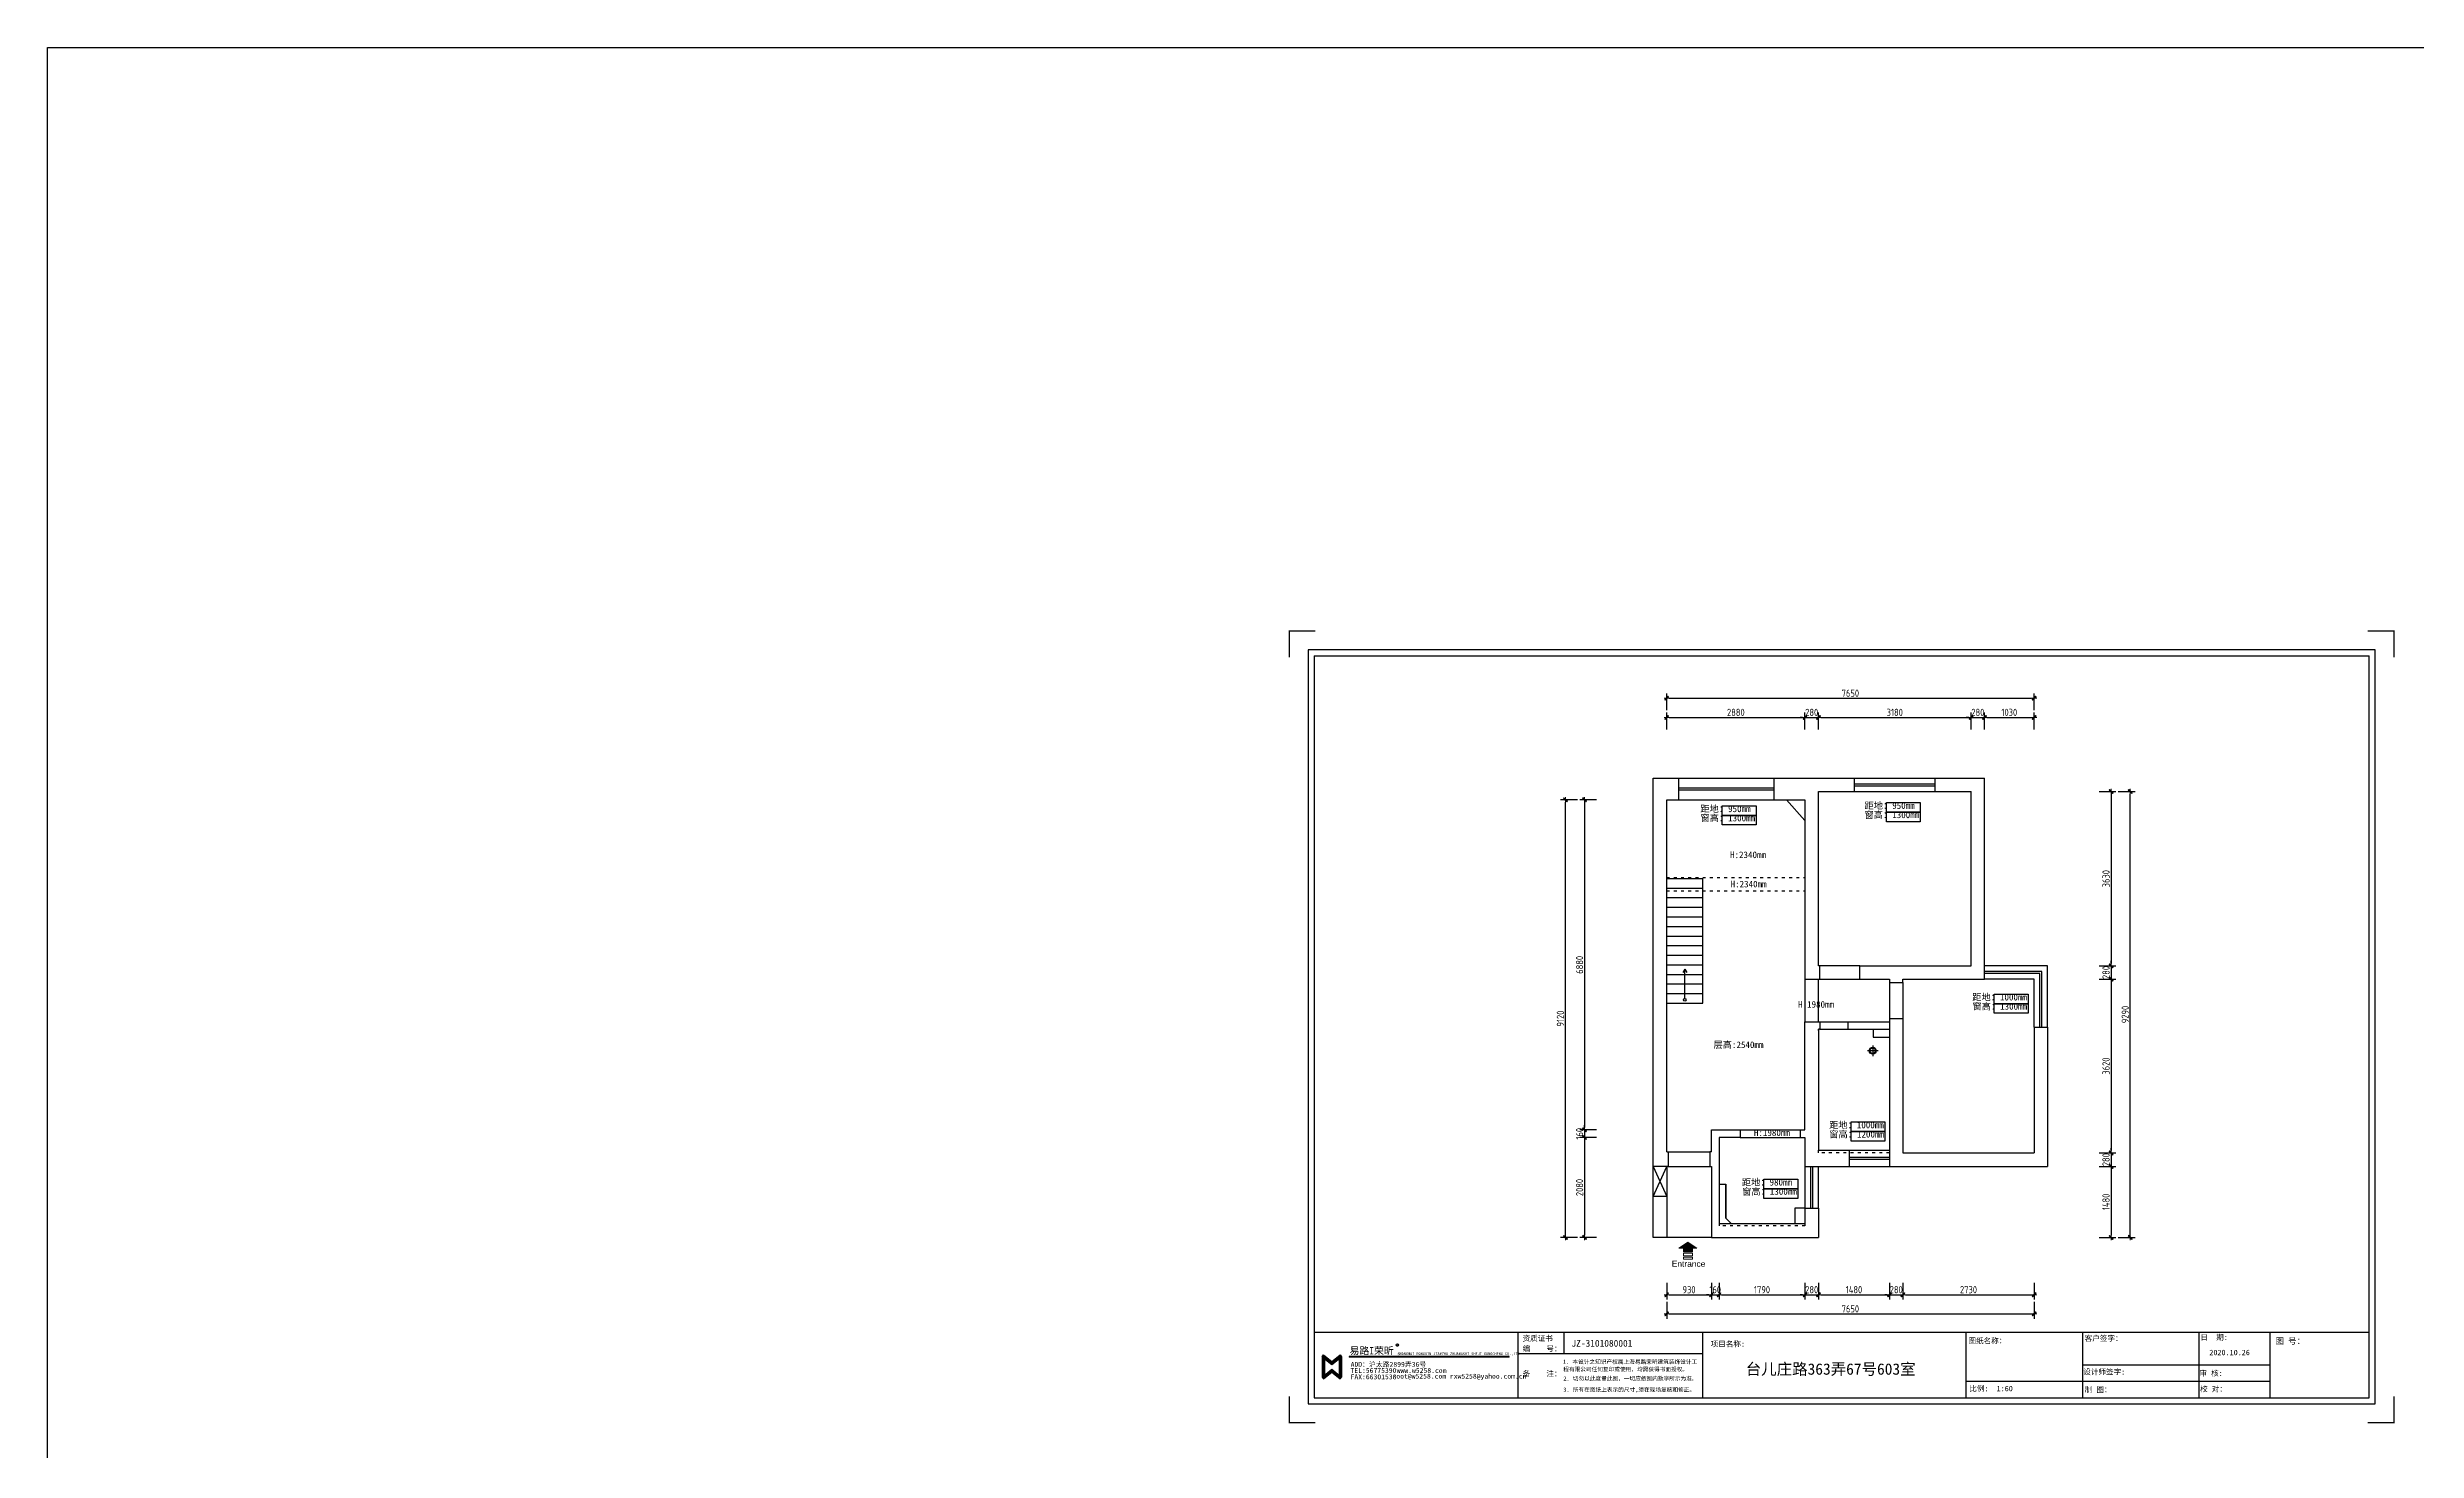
# Model space of a CAD drawing. Header units: millimetres. Extents: x -58733 to 427521, y -235734 to 553534.
# Drawn here: x -23144 to 26195, y 264436 to 293676 of the extents above; entities that cross this region are included whole.
import ezdxf

# ---------------------------------------------------------------- set-up
doc = ezdxf.new("R2010")
doc.units = ezdxf.units.MM
doc.linetypes.add('ACAD_ISO03W100', pattern=[30, 12, -18])
for name, color, linetype in [('00-墙体', 7, 'Continuous'), ('1原始-门窗洞口尺寸', 4, 'Continuous'), ('图框', 251, 'Continuous'), ('目录文字', 8, 'Continuous')]:
    doc.layers.add(name, color=color, linetype=linetype)
for name, color, linetype, lineweight in [('0－图框', 8, 'Continuous', 0), ('P－墙体', 255, 'Continuous', 15), ('墙体', 7, 'Continuous', 30)]:
    doc.layers.add(name, color=color, linetype=linetype, lineweight=lineweight)
doc.styles.add('CCD_DIM', font='ARCHS.SHX')
doc.styles.get("Standard").update_dxf_attribs({"font": 'simsun.ttc'})
doc.styles.add('YQ_DIM', font='SUPEROS.SHX', dxfattribs={"width": 0.8, "bigfont": 'HZDX.SHX'})
doc.styles.add('宋体', font='simsun.ttc', dxfattribs={"height": 120})
doc.styles.add('英文', font='simhei.ttf')
doc.styles.add('黑体', font='simhei.ttf')
doc.dimstyles.new('海龍1：50', dxfattribs={"dimscale": 50, "dimtxt": 3, "dimasz": 1, "dimexe": 2, "dimexo": 2, "dimgap": 0.6, "dimtad": 1, "dimdec": 0, "dimrnd": 5, "dimdsep": 46, "dimtxsty": 'CCD_DIM', "dimblk": 'WS-cj', "dimcen": 1, "dimclrd": 242, "dimclre": 242, "dimclrt": 2, "dimadec": 0, "dimazin": 2, "dimtfac": 1, "dimtdec": 0, "dimtix": 1, "dimtmove": 2, "dimatfit": 3, "dimldrblk": 'CCD_Leader_Arrow', "dimfxl": 5, "dimfxlon": 1, "dimtolj": 1, "dimarcsym": 0})

# ---------------------------------------------------------------- blocks, each defined once
blk = doc.blocks.new('A$C79D64CA1')
at = {"layer": '0－图框'}
blk.add_hatch(color=6, dxfattribs=at).paths.add_polyline_path([(378, 227), (284, 227), (284, 151), (95, 151), (95, 227), (0, 227), (189, 353)])
at = {"layer": '0－图框', "color": 6}
for p, q in [((189, 353), (0, 227)), ((95, 227), (0, 227)), ((378, 227), (189, 353)), ((378, 227), (284, 227))]:
    blk.add_line(p, q, dxfattribs=at)
blk.add_lwpolyline([(95, 227), (95, 151), (284, 151), (284, 227)], dxfattribs=at)
for points in [[(284, 120), (95, 120), (95, 69), (284, 69)], [(284, 38), (95, 38), (95, 0), (284, 0)]]:
    blk.add_lwpolyline(points, close=True, dxfattribs=at)
blk = doc.blocks.new('gsdfgfsdg')
at = {"layer": '0－图框', "color": 7, "xscale": -1, "rotation": 270}
blk.add_blockref('A$C79D64CA1', (-31077, -43831), dxfattribs=at)
at = {"layer": '0－图框', "color": 7, "insert": (-31178, -43656), "char_height": 125, "width": 1449.58, "attachment_point": 5, "rotation": 270}
blk.add_mtext('{\\fArial|b0|i0|c0|p32;Entrance}', dxfattribs=at)
blk = doc.blocks.new('WS-cj')
blk.add_hatch(color=1).paths.add_polyline_path([(0.59, 0.82), (-0.82, -0.59), (-0.59, -0.82), (0.82, 0.59)])
at = {"color": 1, "linetype": 'ByBlock', "lineweight": 0}
for p, q in [((-1.1, 0), (0, 0)), ((0, 0), (1.1, 0))]:
    blk.add_line(p, q, dxfattribs=at)
at = {"color": 1}
blk.add_lwpolyline([(0.59, 0.82), (-0.82, -0.59), (-0.59, -0.82), (0.82, 0.59)], close=True, dxfattribs=at)
blk = doc.blocks.new('*D188')
at = {"color": 242, "lineweight": -2}
for p, q in [((10578, 279464), (10578, 279814)), ((13458, 279464), (13458, 279814)), ((10628, 279714), (13408, 279714))]:
    blk.add_line(p, q, dxfattribs=at)
at = {"layer": 'Defpoints', "color": 0}
for p in [(10578, 279314), (13458, 279714), (13458, 279314)]:
    blk.add_point(p, dxfattribs=at)
at = {"color": 242, "lineweight": -2, "xscale": 50, "yscale": 50, "zscale": 50, "rotation": 180}
blk.add_blockref('WS-cj', (10578, 279714), dxfattribs=at)
at = {"color": 242, "lineweight": -2, "xscale": 50, "yscale": 50, "zscale": 50}
blk.add_blockref('WS-cj', (13458, 279714), dxfattribs=at)
at = {"color": 2, "insert": (12018, 279819), "char_height": 150, "attachment_point": 5, "style": 'CCD_DIM'}
blk.add_mtext('\\A1;2880', dxfattribs=at)
blk = doc.blocks.new('CCD_Leader_Arrow')
at = {"color": 1, "linetype": 'ByBlock'}
blk.add_line((0, 0), (-1, 0), dxfattribs=at)
for points in [[(-0.86, 0.67), (-0.6, 0.85), (-0.24, 0), (0, 0)], [(-0.86, -0.67), (-0.6, -0.85), (-0.24, 0), (0, 0)]]:
    blk.add_solid(points, dxfattribs=at)
blk = doc.blocks.new('*D189')
at = {"color": 242, "lineweight": -2}
for p, q in [((13458, 279464), (13458, 279814)), ((13738, 279464), (13738, 279814)), ((13408, 279714), (13358, 279714)), ((13458, 279714), (13738, 279714)), ((13788, 279714), (13838, 279714))]:
    blk.add_line(p, q, dxfattribs=at)
at = {"layer": 'Defpoints', "color": 0}
for p in [(13458, 279314), (13738, 279714), (13738, 279314)]:
    blk.add_point(p, dxfattribs=at)
at = {"color": 242, "lineweight": -2, "xscale": 50, "yscale": 50, "zscale": 50}
blk.add_blockref('WS-cj', (13458, 279714), dxfattribs=at)
at = {"color": 242, "lineweight": -2, "xscale": 50, "yscale": 50, "zscale": 50, "rotation": 180}
blk.add_blockref('WS-cj', (13738, 279714), dxfattribs=at)
at = {"color": 2, "insert": (13598, 279819), "char_height": 150, "attachment_point": 5, "style": 'CCD_DIM'}
blk.add_mtext('\\A1;280', dxfattribs=at)
blk = doc.blocks.new('*D190')
at = {"color": 242, "lineweight": -2}
for p, q in [((13738, 279464), (13738, 279814)), ((16918, 279464), (16918, 279814)), ((13788, 279714), (16868, 279714))]:
    blk.add_line(p, q, dxfattribs=at)
at = {"layer": 'Defpoints', "color": 0}
for p in [(13738, 279314), (16918, 279714), (16918, 279314)]:
    blk.add_point(p, dxfattribs=at)
at = {"color": 242, "lineweight": -2, "xscale": 50, "yscale": 50, "zscale": 50, "rotation": 180}
blk.add_blockref('WS-cj', (13738, 279714), dxfattribs=at)
at = {"color": 242, "lineweight": -2, "xscale": 50, "yscale": 50, "zscale": 50}
blk.add_blockref('WS-cj', (16918, 279714), dxfattribs=at)
at = {"color": 2, "insert": (15328, 279819), "char_height": 150, "attachment_point": 5, "style": 'CCD_DIM'}
blk.add_mtext('\\A1;3180', dxfattribs=at)
blk = doc.blocks.new('*D191')
at = {"color": 242, "lineweight": -2}
for p, q in [((16918, 279464), (16918, 279814)), ((17198, 279464), (17198, 279814)), ((16868, 279714), (16818, 279714)), ((16918, 279714), (17198, 279714)), ((17248, 279714), (17298, 279714))]:
    blk.add_line(p, q, dxfattribs=at)
at = {"layer": 'Defpoints', "color": 0}
for p in [(16918, 279314), (17198, 279714), (17198, 279314)]:
    blk.add_point(p, dxfattribs=at)
at = {"color": 242, "lineweight": -2, "xscale": 50, "yscale": 50, "zscale": 50}
blk.add_blockref('WS-cj', (16918, 279714), dxfattribs=at)
at = {"color": 242, "lineweight": -2, "xscale": 50, "yscale": 50, "zscale": 50, "rotation": 180}
blk.add_blockref('WS-cj', (17198, 279714), dxfattribs=at)
at = {"color": 2, "insert": (17058, 279819), "char_height": 150, "attachment_point": 5, "style": 'CCD_DIM'}
blk.add_mtext('\\A1;280', dxfattribs=at)
blk = doc.blocks.new('*D192')
at = {"color": 242, "lineweight": -2}
for p, q in [((17198, 279464), (17198, 279814)), ((18228, 279464), (18228, 279814)), ((17248, 279714), (18178, 279714))]:
    blk.add_line(p, q, dxfattribs=at)
at = {"layer": 'Defpoints', "color": 0}
for p in [(17198, 279314), (18228, 279714), (18228, 279314)]:
    blk.add_point(p, dxfattribs=at)
at = {"color": 242, "lineweight": -2, "xscale": 50, "yscale": 50, "zscale": 50, "rotation": 180}
blk.add_blockref('WS-cj', (17198, 279714), dxfattribs=at)
at = {"color": 242, "lineweight": -2, "xscale": 50, "yscale": 50, "zscale": 50}
blk.add_blockref('WS-cj', (18228, 279714), dxfattribs=at)
at = {"color": 2, "insert": (17713, 279819), "char_height": 150, "attachment_point": 5, "style": 'CCD_DIM'}
blk.add_mtext('\\A1;1030', dxfattribs=at)
blk = doc.blocks.new('*D193')
at = {"color": 242, "lineweight": -2}
for p, q in [((10578, 279864), (10578, 280214)), ((10628, 280114), (18178, 280114)), ((18228, 279864), (18228, 280214))]:
    blk.add_line(p, q, dxfattribs=at)
at = {"layer": 'Defpoints', "color": 0}
for p in [(18228, 280114), (10578, 279314), (18228, 279314)]:
    blk.add_point(p, dxfattribs=at)
at = {"color": 242, "lineweight": -2, "xscale": 50, "yscale": 50, "zscale": 50, "rotation": 180}
blk.add_blockref('WS-cj', (10578, 280114), dxfattribs=at)
at = {"color": 242, "lineweight": -2, "xscale": 50, "yscale": 50, "zscale": 50}
blk.add_blockref('WS-cj', (18228, 280114), dxfattribs=at)
at = {"color": 2, "insert": (14403, 280219), "char_height": 150, "attachment_point": 5, "style": 'CCD_DIM'}
blk.add_mtext('\\A1;7650', dxfattribs=at)
blk = doc.blocks.new('*D194')
at = {"color": 242, "lineweight": -2}
for p, q in [((10578, 267935), (10578, 267585)), ((11508, 267935), (11508, 267585)), ((10628, 267685), (11458, 267685))]:
    blk.add_line(p, q, dxfattribs=at)
at = {"layer": 'Defpoints', "color": 0}
for p in [(10578, 268085), (11508, 268085), (11508, 267685)]:
    blk.add_point(p, dxfattribs=at)
at = {"color": 242, "lineweight": -2, "xscale": 50, "yscale": 50, "zscale": 50, "rotation": 180}
blk.add_blockref('WS-cj', (10578, 267685), dxfattribs=at)
at = {"color": 242, "lineweight": -2, "xscale": 50, "yscale": 50, "zscale": 50}
blk.add_blockref('WS-cj', (11508, 267685), dxfattribs=at)
at = {"color": 2, "insert": (11043, 267790), "char_height": 150, "attachment_point": 5, "style": 'CCD_DIM'}
blk.add_mtext('\\A1;930', dxfattribs=at)
blk = doc.blocks.new('*D195')
at = {"color": 242, "lineweight": -2}
for p, q in [((11508, 267935), (11508, 267585)), ((11668, 267935), (11668, 267585)), ((11458, 267685), (11408, 267685)), ((11508, 267685), (11668, 267685)), ((11718, 267685), (11768, 267685))]:
    blk.add_line(p, q, dxfattribs=at)
at = {"layer": 'Defpoints', "color": 0}
for p in [(11508, 268085), (11668, 268085), (11668, 267685)]:
    blk.add_point(p, dxfattribs=at)
at = {"color": 242, "lineweight": -2, "xscale": 50, "yscale": 50, "zscale": 50}
blk.add_blockref('WS-cj', (11508, 267685), dxfattribs=at)
at = {"color": 242, "lineweight": -2, "xscale": 50, "yscale": 50, "zscale": 50, "rotation": 180}
blk.add_blockref('WS-cj', (11668, 267685), dxfattribs=at)
at = {"color": 2, "insert": (11588, 267790), "char_height": 150, "attachment_point": 5, "style": 'CCD_DIM'}
blk.add_mtext('\\A1;160', dxfattribs=at)
blk = doc.blocks.new('*D196')
at = {"color": 242, "lineweight": -2}
for p, q in [((11668, 267935), (11668, 267585)), ((13458, 267935), (13458, 267585)), ((11718, 267685), (13408, 267685))]:
    blk.add_line(p, q, dxfattribs=at)
at = {"layer": 'Defpoints', "color": 0}
for p in [(11668, 268085), (13458, 268085), (13458, 267685)]:
    blk.add_point(p, dxfattribs=at)
at = {"color": 242, "lineweight": -2, "xscale": 50, "yscale": 50, "zscale": 50, "rotation": 180}
blk.add_blockref('WS-cj', (11668, 267685), dxfattribs=at)
at = {"color": 242, "lineweight": -2, "xscale": 50, "yscale": 50, "zscale": 50}
blk.add_blockref('WS-cj', (13458, 267685), dxfattribs=at)
at = {"color": 2, "insert": (12563, 267790), "char_height": 150, "attachment_point": 5, "style": 'CCD_DIM'}
blk.add_mtext('\\A1;1790', dxfattribs=at)
blk = doc.blocks.new('*D197')
at = {"color": 242, "lineweight": -2}
for p, q in [((13458, 267935), (13458, 267585)), ((13738, 267935), (13738, 267585)), ((13408, 267685), (13358, 267685)), ((13458, 267685), (13738, 267685)), ((13788, 267685), (13838, 267685))]:
    blk.add_line(p, q, dxfattribs=at)
at = {"layer": 'Defpoints', "color": 0}
for p in [(13458, 268085), (13738, 268085), (13738, 267685)]:
    blk.add_point(p, dxfattribs=at)
at = {"color": 242, "lineweight": -2, "xscale": 50, "yscale": 50, "zscale": 50}
blk.add_blockref('WS-cj', (13458, 267685), dxfattribs=at)
at = {"color": 242, "lineweight": -2, "xscale": 50, "yscale": 50, "zscale": 50, "rotation": 180}
blk.add_blockref('WS-cj', (13738, 267685), dxfattribs=at)
at = {"color": 2, "insert": (13598, 267790), "char_height": 150, "attachment_point": 5, "style": 'CCD_DIM'}
blk.add_mtext('\\A1;280', dxfattribs=at)
blk = doc.blocks.new('*D198')
at = {"color": 242, "lineweight": -2}
for p, q in [((13738, 267935), (13738, 267585)), ((15218, 267935), (15218, 267585)), ((13788, 267685), (15168, 267685))]:
    blk.add_line(p, q, dxfattribs=at)
at = {"layer": 'Defpoints', "color": 0}
for p in [(13738, 268085), (15218, 268085), (15218, 267685)]:
    blk.add_point(p, dxfattribs=at)
at = {"color": 242, "lineweight": -2, "xscale": 50, "yscale": 50, "zscale": 50, "rotation": 180}
blk.add_blockref('WS-cj', (13738, 267685), dxfattribs=at)
at = {"color": 242, "lineweight": -2, "xscale": 50, "yscale": 50, "zscale": 50}
blk.add_blockref('WS-cj', (15218, 267685), dxfattribs=at)
at = {"color": 2, "insert": (14478, 267790), "char_height": 150, "attachment_point": 5, "style": 'CCD_DIM'}
blk.add_mtext('\\A1;1480', dxfattribs=at)
blk = doc.blocks.new('*D199')
at = {"color": 242, "lineweight": -2}
for p, q in [((15218, 267935), (15218, 267585)), ((15498, 267935), (15498, 267585)), ((15168, 267685), (15118, 267685)), ((15218, 267685), (15498, 267685)), ((15548, 267685), (15598, 267685))]:
    blk.add_line(p, q, dxfattribs=at)
at = {"layer": 'Defpoints', "color": 0}
for p in [(15218, 268085), (15498, 268085), (15498, 267685)]:
    blk.add_point(p, dxfattribs=at)
at = {"color": 242, "lineweight": -2, "xscale": 50, "yscale": 50, "zscale": 50}
blk.add_blockref('WS-cj', (15218, 267685), dxfattribs=at)
at = {"color": 242, "lineweight": -2, "xscale": 50, "yscale": 50, "zscale": 50, "rotation": 180}
blk.add_blockref('WS-cj', (15498, 267685), dxfattribs=at)
at = {"color": 2, "insert": (15358, 267790), "char_height": 150, "attachment_point": 5, "style": 'CCD_DIM'}
blk.add_mtext('\\A1;280', dxfattribs=at)
blk = doc.blocks.new('*D200')
at = {"color": 242, "lineweight": -2}
for p, q in [((15498, 267935), (15498, 267585)), ((18228, 267935), (18228, 267585)), ((15548, 267685), (18178, 267685))]:
    blk.add_line(p, q, dxfattribs=at)
at = {"layer": 'Defpoints', "color": 0}
for p in [(15498, 268085), (18228, 268085), (18228, 267685)]:
    blk.add_point(p, dxfattribs=at)
at = {"color": 242, "lineweight": -2, "xscale": 50, "yscale": 50, "zscale": 50, "rotation": 180}
blk.add_blockref('WS-cj', (15498, 267685), dxfattribs=at)
at = {"color": 242, "lineweight": -2, "xscale": 50, "yscale": 50, "zscale": 50}
blk.add_blockref('WS-cj', (18228, 267685), dxfattribs=at)
at = {"color": 2, "insert": (16863, 267790), "char_height": 150, "attachment_point": 5, "style": 'CCD_DIM'}
blk.add_mtext('\\A1;2730', dxfattribs=at)
blk = doc.blocks.new('*D201')
at = {"color": 242, "lineweight": -2}
for p, q in [((10578, 267535), (10578, 267185)), ((18228, 267535), (18228, 267185)), ((10628, 267285), (18178, 267285))]:
    blk.add_line(p, q, dxfattribs=at)
at = {"layer": 'Defpoints', "color": 0}
for p in [(10578, 268085), (18228, 268085), (18228, 267285)]:
    blk.add_point(p, dxfattribs=at)
at = {"color": 242, "lineweight": -2, "xscale": 50, "yscale": 50, "zscale": 50, "rotation": 180}
blk.add_blockref('WS-cj', (10578, 267285), dxfattribs=at)
at = {"color": 242, "lineweight": -2, "xscale": 50, "yscale": 50, "zscale": 50}
blk.add_blockref('WS-cj', (18228, 267285), dxfattribs=at)
at = {"color": 2, "insert": (14403, 267390), "char_height": 150, "attachment_point": 5, "style": 'CCD_DIM'}
blk.add_mtext('\\A1;7650', dxfattribs=at)
blk = doc.blocks.new('*D202')
at = {"color": 242, "lineweight": -2}
for p, q in [((9119, 277999), (8769, 277999)), ((8869, 277949), (8869, 271169)), ((9119, 271119), (8769, 271119))]:
    blk.add_line(p, q, dxfattribs=at)
at = {"layer": 'Defpoints', "color": 0}
for p in [(9269, 277999), (8869, 271119), (9269, 271119)]:
    blk.add_point(p, dxfattribs=at)
at = {"color": 242, "lineweight": -2, "xscale": 50, "yscale": 50, "zscale": 50}
for p, rotation in [((8869, 277999), 90), ((8869, 271119), 270)]:
    blk.add_blockref('WS-cj', p, dxfattribs=dict(at, rotation=rotation))
at = {"color": 2, "insert": (8764, 274559), "char_height": 150, "attachment_point": 5, "rotation": 90, "style": 'CCD_DIM'}
blk.add_mtext('\\A1;6880', dxfattribs=at)
blk = doc.blocks.new('*D203')
at = {"color": 242, "lineweight": -2}
for p, q in [((9119, 271119), (8769, 271119)), ((9119, 270959), (8769, 270959)), ((8869, 271169), (8869, 271219)), ((8869, 271119), (8869, 270959)), ((8869, 270909), (8869, 270859))]:
    blk.add_line(p, q, dxfattribs=at)
at = {"layer": 'Defpoints', "color": 0}
for p in [(8869, 270959), (9269, 271119), (9269, 270959)]:
    blk.add_point(p, dxfattribs=at)
at = {"color": 242, "lineweight": -2, "xscale": 50, "yscale": 50, "zscale": 50}
for p, rotation in [((8869, 271119), 270), ((8869, 270959), 90)]:
    blk.add_blockref('WS-cj', p, dxfattribs=dict(at, rotation=rotation))
at = {"color": 2, "insert": (8764, 271039), "char_height": 150, "attachment_point": 5, "rotation": 90, "style": 'CCD_DIM'}
blk.add_mtext('\\A1;160', dxfattribs=at)
blk = doc.blocks.new('*D204')
at = {"color": 242, "lineweight": -2}
for p, q in [((9119, 270959), (8769, 270959)), ((8869, 270909), (8869, 268929)), ((9119, 268879), (8769, 268879))]:
    blk.add_line(p, q, dxfattribs=at)
at = {"layer": 'Defpoints', "color": 0}
for p in [(9269, 270959), (8869, 268879), (9269, 268879)]:
    blk.add_point(p, dxfattribs=at)
at = {"color": 242, "lineweight": -2, "xscale": 50, "yscale": 50, "zscale": 50}
for p, rotation in [((8869, 270959), 90), ((8869, 268879), 270)]:
    blk.add_blockref('WS-cj', p, dxfattribs=dict(at, rotation=rotation))
at = {"color": 2, "insert": (8764, 269919), "char_height": 150, "attachment_point": 5, "rotation": 90, "style": 'CCD_DIM'}
blk.add_mtext('\\A1;2080', dxfattribs=at)
blk = doc.blocks.new('*D205')
at = {"color": 242, "lineweight": -2}
for p, q in [((8719, 277999), (8369, 277999)), ((8469, 268929), (8469, 277949)), ((8719, 268879), (8369, 268879))]:
    blk.add_line(p, q, dxfattribs=at)
at = {"layer": 'Defpoints', "color": 0}
for p in [(8469, 277999), (9269, 277999), (9269, 268879)]:
    blk.add_point(p, dxfattribs=at)
at = {"color": 242, "lineweight": -2, "xscale": 50, "yscale": 50, "zscale": 50}
for p, rotation in [((8469, 277999), 90), ((8469, 268879), 270)]:
    blk.add_blockref('WS-cj', p, dxfattribs=dict(at, rotation=rotation))
at = {"color": 2, "insert": (8364, 273439), "char_height": 150, "attachment_point": 5, "rotation": 90, "style": 'CCD_DIM'}
blk.add_mtext('\\A1;9120', dxfattribs=at)
blk = doc.blocks.new('*D206')
at = {"color": 242, "lineweight": -2}
for p, q in [((19582, 278169), (19932, 278169)), ((19832, 278119), (19832, 274589)), ((19582, 274539), (19932, 274539))]:
    blk.add_line(p, q, dxfattribs=at)
at = {"layer": 'Defpoints', "color": 0}
for p in [(19432, 278169), (19432, 274539), (19832, 274539)]:
    blk.add_point(p, dxfattribs=at)
at = {"color": 242, "lineweight": -2, "xscale": 50, "yscale": 50, "zscale": 50}
for p, rotation in [((19832, 278169), 90), ((19832, 274539), 270)]:
    blk.add_blockref('WS-cj', p, dxfattribs=dict(at, rotation=rotation))
at = {"color": 2, "insert": (19727, 276354), "char_height": 150, "attachment_point": 5, "rotation": 90, "style": 'CCD_DIM'}
blk.add_mtext('\\A1;3630', dxfattribs=at)
blk = doc.blocks.new('*D207')
at = {"color": 242, "lineweight": -2}
for p, q in [((19582, 274539), (19932, 274539)), ((19832, 274589), (19832, 274639)), ((19832, 274539), (19832, 274259)), ((19582, 274259), (19932, 274259)), ((19832, 274209), (19832, 274159))]:
    blk.add_line(p, q, dxfattribs=at)
at = {"layer": 'Defpoints', "color": 0}
for p in [(19432, 274539), (19432, 274259), (19832, 274259)]:
    blk.add_point(p, dxfattribs=at)
at = {"color": 242, "lineweight": -2, "xscale": 50, "yscale": 50, "zscale": 50}
for p, rotation in [((19832, 274539), 270), ((19832, 274259), 90)]:
    blk.add_blockref('WS-cj', p, dxfattribs=dict(at, rotation=rotation))
at = {"color": 2, "insert": (19727, 274399), "char_height": 150, "attachment_point": 5, "rotation": 90, "style": 'CCD_DIM'}
blk.add_mtext('\\A1;280', dxfattribs=at)
blk = doc.blocks.new('*D208')
at = {"color": 242, "lineweight": -2}
for p, q in [((19582, 274259), (19932, 274259)), ((19832, 274209), (19832, 270689)), ((19582, 270639), (19932, 270639))]:
    blk.add_line(p, q, dxfattribs=at)
at = {"layer": 'Defpoints', "color": 0}
for p in [(19432, 274259), (19432, 270639), (19832, 270639)]:
    blk.add_point(p, dxfattribs=at)
at = {"color": 242, "lineweight": -2, "xscale": 50, "yscale": 50, "zscale": 50}
for p, rotation in [((19832, 274259), 90), ((19832, 270639), 270)]:
    blk.add_blockref('WS-cj', p, dxfattribs=dict(at, rotation=rotation))
at = {"color": 2, "insert": (19727, 272449), "char_height": 150, "attachment_point": 5, "rotation": 90, "style": 'CCD_DIM'}
blk.add_mtext('\\A1;3620', dxfattribs=at)
blk = doc.blocks.new('*D209')
at = {"color": 242, "lineweight": -2}
for p, q in [((19582, 270639), (19932, 270639)), ((19832, 270689), (19832, 270739)), ((19832, 270639), (19832, 270359)), ((19582, 270359), (19932, 270359)), ((19832, 270309), (19832, 270259))]:
    blk.add_line(p, q, dxfattribs=at)
at = {"layer": 'Defpoints', "color": 0}
for p in [(19432, 270639), (19432, 270359), (19832, 270359)]:
    blk.add_point(p, dxfattribs=at)
at = {"color": 242, "lineweight": -2, "xscale": 50, "yscale": 50, "zscale": 50}
for p, rotation in [((19832, 270639), 270), ((19832, 270359), 90)]:
    blk.add_blockref('WS-cj', p, dxfattribs=dict(at, rotation=rotation))
at = {"color": 2, "insert": (19727, 270499), "char_height": 150, "attachment_point": 5, "rotation": 90, "style": 'CCD_DIM'}
blk.add_mtext('\\A1;280', dxfattribs=at)
blk = doc.blocks.new('*D210')
at = {"color": 242, "lineweight": -2}
for p, q in [((19582, 270359), (19932, 270359)), ((19832, 270309), (19832, 268929)), ((19582, 268879), (19932, 268879))]:
    blk.add_line(p, q, dxfattribs=at)
at = {"layer": 'Defpoints', "color": 0}
for p in [(19432, 270359), (19432, 268879), (19832, 268879)]:
    blk.add_point(p, dxfattribs=at)
at = {"color": 242, "lineweight": -2, "xscale": 50, "yscale": 50, "zscale": 50}
for p, rotation in [((19832, 270359), 90), ((19832, 268879), 270)]:
    blk.add_blockref('WS-cj', p, dxfattribs=dict(at, rotation=rotation))
at = {"color": 2, "insert": (19727, 269619), "char_height": 150, "attachment_point": 5, "rotation": 90, "style": 'CCD_DIM'}
blk.add_mtext('\\A1;1480', dxfattribs=at)
blk = doc.blocks.new('*D211')
at = {"color": 242, "lineweight": -2}
for p, q in [((19982, 278169), (20332, 278169)), ((20232, 268929), (20232, 278119)), ((19982, 268879), (20332, 268879))]:
    blk.add_line(p, q, dxfattribs=at)
at = {"layer": 'Defpoints', "color": 0}
for p in [(19432, 278169), (20232, 278169), (19432, 268879)]:
    blk.add_point(p, dxfattribs=at)
at = {"color": 242, "lineweight": -2, "xscale": 50, "yscale": 50, "zscale": 50}
for p, rotation in [((20232, 278169), 90), ((20232, 268879), 270)]:
    blk.add_blockref('WS-cj', p, dxfattribs=dict(at, rotation=rotation))
at = {"color": 2, "insert": (20127, 273524), "char_height": 150, "attachment_point": 5, "rotation": 90, "style": 'CCD_DIM'}
blk.add_mtext('\\A1;9290', dxfattribs=at)
blk = doc.blocks.new('图框1比60')
h = blk.add_hatch(color=8)
edge = h.paths.add_edge_path()
edge.add_ellipse((163710, 45505), major_axis=(-0.2, 29.4), ratio=1, start_angle=269.6878, end_angle=449.6878)
edge.add_ellipse((163710, 45505), major_axis=(-0.2, 29.4), ratio=1, start_angle=89.5622, end_angle=269.5622)
edge = h.paths.add_edge_path(flags=16)
edge.add_ellipse((163710, 45505), major_axis=(0, 24.9), ratio=1, start_angle=269.966, end_angle=449.966)
edge.add_ellipse((163710, 45505), major_axis=(0, 24.9), ratio=1, start_angle=89.8872, end_angle=269.8872)
h = blk.add_hatch(color=8)
h.paths.add_polyline_path([(162213, 45056), (162434, 45236), (162401, 45277), (162213, 45124), (162025, 45277), (161992, 45236)])
h.paths.add_polyline_path([(162213, 44882), (162401, 44729), (162434, 44770), (162213, 44950), (161992, 44770), (162025, 44729)])
h = blk.add_hatch(color=8)
h.paths.add_polyline_path([(162044, 45193), (161992, 45236), (161992, 44770), (162044, 44813)])
h.paths.add_polyline_path([(162434, 45236), (162381, 45193), (162381, 44813), (162434, 44770)])
blk.add_hatch(color=8).paths.add_polyline_path([(162610, 45245), (162610, 45227), (166263, 45227), (166263, 45245)])
at = {"layer": '目录文字'}
h = blk.add_hatch(color=8, dxfattribs=at)
edge = h.paths.add_edge_path()
edge.add_ellipse((163710, 45505), major_axis=(-0.2, 29.4), ratio=1, start_angle=89.5622, end_angle=269.5622)
edge.add_ellipse((163710, 45505), major_axis=(-0.2, 29.4), ratio=1, start_angle=269.6621, end_angle=449.6621)
edge = h.paths.add_edge_path(flags=16)
edge.add_ellipse((163710, 45505), major_axis=(0, 24.9), ratio=1, start_angle=90.0288, end_angle=270.0288, ccw=False)
edge.add_ellipse((163710, 45505), major_axis=(0, 24.9), ratio=1, start_angle=-89.8872, end_angle=90.1128, ccw=False)
h.paths.add_polyline_path([(163689, 45539), (163733, 45539), (163733, 45472), (163689, 45472)], flags=9)
at = {"color": 8}
for p, q in [((176692, 45797), (176692, 44297)), ((161992, 45236), (162025, 45277)), ((161992, 45236), (161992, 44770)), ((161992, 45236), (162213, 45056)), ((161992, 44770), (162213, 44950)), ((162025, 45277), (162213, 45124)), ((162044, 45193), (162044, 44813)), ((162213, 45124), (162401, 45277)), ((162213, 45056), (162434, 45236)), ((162213, 44950), (162434, 44770)), ((162381, 45193), (162381, 44813)), ((162401, 45277), (162434, 45236)), ((162434, 45236), (162434, 44770)), ((166263, 45245), (162610, 45245)), ((166263, 45227), (162610, 45227)), ((166263, 45227), (166263, 45245)), ((161992, 44770), (162025, 44729)), ((162025, 44729), (162213, 44882)), ((162213, 44882), (162401, 44729)), ((162401, 44729), (162434, 44770))]:
    blk.add_line(p, q, dxfattribs=at)
blk.add_ellipse((163710, 45505, 0), major_axis=(0.1, 29.4), ratio=1, start_param=1.575118209033049, end_param=7.858303516212636, dxfattribs=at)
at = {"layer": '图框', "color": 121}
for p, q in [((161670, 61389), (161670, 44157)), ((186038, 61389), (161670, 61389)), ((186038, 44157), (186038, 61389)), ((161670, 44157), (186038, 44157))]:
    blk.add_line(p, q, dxfattribs=at)
at = {"layer": '图框', "color": 8}
for p, q in [((161809, 61249), (161809, 44297)), ((161809, 61249), (161809, 45797)), ((161809, 61249), (185898, 61249)), ((185898, 44297), (185898, 61249)), ((185898, 45797), (185898, 61249)), ((161809, 45797), (185898, 45797)), ((161809, 45797), (185898, 45797)), ((166465, 45797), (166465, 44297)), ((167511, 45797), (167511, 45305)), ((170675, 45797), (170675, 44297)), ((176692, 45797), (176692, 44297)), ((179360, 44297), (179360, 45797)), ((182010, 45797), (182010, 44297)), ((183644, 44297), (183644, 45797)), ((170675, 45305), (166465, 45305)), ((182010, 45047), (179360, 45047)), ((183644, 45047), (182010, 45047)), ((179360, 44672), (176692, 44672)), ((182010, 44672), (179360, 44672)), ((183644, 44672), (182010, 44672)), ((161809, 44297), (185898, 44297))]:
    blk.add_line(p, q, dxfattribs=at)
at = {"layer": '图框', "color": 121, "const_width": 28.3}
for points in [[(161841, 61818), (161241, 61818), (161241, 61217)], [(185866, 61818), (186467, 61818), (186467, 61217)], [(161841, 43728), (161241, 43728), (161241, 44329)], [(185866, 43728), (186467, 43728), (186467, 44329)]]:
    blk.add_lwpolyline(points, dxfattribs=at)
at = {"layer": '目录文字', "color": 8}
blk.add_line((162610, 45245), (162610, 45227), dxfattribs=at)
blk.add_ellipse((163710, 45505, 0), major_axis=(0.4, 24.9), ratio=1, start_param=1.571448490114663, end_param=7.854633797294249, dxfattribs=at)
for s, height, style, width, p in [('易路I荣昕', 164.1, '黑体', 0.999898, (162621, 45292)), ('R', 44.9, 'YQ_DIM', 0.8, (163698, 45483, 0)), ('编    号：', 123.8, '宋体', 0.999898, (166569, 45359)), ('资质证书', 123.8, '宋体', 0.999898, (166569, 45595)), ('项目名称:', 123.3, '黑体', 0.999898, (170866, 45468)), ('图纸名称：', 123.3, '黑体', 0.999898, (176753, 45540)), ('客户签字：', 123.8, '宋体', 0.999898, (179405, 45596)), ('日  期:', 123.8, '宋体', 0.999898, (182048, 45618)), ('图 号：', 139.1, '宋体', 0.999898, (183761, 45526)), ('TEL:56775390', 111.72, '英文', 0.999898, (162641, 44867)), ('ADD：沪太路2899弄36号', 111.72, '英文', 0.999898, (162644, 45007)), ('www.w5258.com', 111.72, '英文', 0.999898, (163695, 44867)), ('SHANGHAI RONGXIN JIANZHU ZHUANGSHI SHEJI GONGCHENG CO.,LTD', 61.54, '英文', 0.999898, (163713, 45273)), ('备    注：', 123.8, '宋体', 0.999898, (166569, 44788)), ('1. 本设计之知识产权属上海易路荣昕建筑装饰设计工', 92.51, '黑体', 0.999898, (167491, 45076)), ('程有限公司任何复印或使用，均需获得书面授权。', 92.51, '黑体', 0.999898, (167498, 44904)), ('台儿庄路363弄67号603室', 258.72, '宋体', 0.999898, (171666, 44826)), ('设计师签字:', 123.8, '宋体', 0.999898, (179372, 44829)), ('审 核:', 123.8, '宋体', 0.999898, (182025, 44798)), ('2020.10.26', 123.8, '宋体', 0.999898, (182251, 45272)), ('FAX:66301538', 111.72, '英文', 0.999898, (162642, 44721)), ('root@w5258.com rxw5258@yahoo.com.cn', 111.72, '英文', 0.999898, (163600, 44737)), ('3. 所有在图纸上表示的尺寸,须在现场复核和修正。', 92.51, '黑体', 0.999898, (167500, 44438)), ('2. 切勿以此度量此图，一切应依图内数字所示为准。', 92.51, '黑体', 0.999898, (167500, 44693)), ('比例:  1:60', 123.8, '宋体', 0.999898, (176769, 44448)), ('制 图：', 123.8, '宋体', 0.999898, (179407, 44425)), ('校 对：', 123.8, '宋体', 0.999898, (182041, 44438))]:
    blk.add_text(s, height=height, dxfattribs=dict(at, style=style, width=width)).set_placement(p)
at = {"layer": '目录文字', "width": 1}
blk.add_text('JZ-3101080001', height=157.18, dxfattribs=at).set_placement((167687, 45465))

msp = doc.modelspace()

# ---------------------------------------------------------------- linework, layer by layer
for p, q in [((10298.1, 268879.4), (10298.1, 278449.4)), ((10298.1, 278449.4), (10828.1, 278449.4)), ((10828.1, 277999.4), (10828.1, 278449.4)), ((12818.1, 277999.4), (12818.1, 278449.4)), ((12818.1, 278449.4), (14488.1, 278449.4)), ((14488.1, 278169.4), (14488.1, 278449.4)), ((16168.1, 278449.4), (17198.1, 278449.4)), ((16168.1, 278169.4), (16168.1, 278449.4)), ((17198.1, 274259.4), (17198.1, 278449.4)), ((10578.1, 270659.4), (10578.1, 277999.4)), ((10578.1, 277999.4), (10828.1, 277999.4)), ((12818.1, 277999.4), (13458.1, 277999.4)), ((13073.1, 277999.4), (13458.1, 277565.6)), ((13458.1, 277999.4), (13458.1, 274259.4)), ((13738.1, 278169.4), (14488.1, 278169.4)), ((13738.1, 274539.4), (13738.1, 278169.4)), ((16168.1, 278169.4), (16918.1, 278169.4)), ((16918.1, 274539.4), (16918.1, 278169.4)), ((13768.1, 274539.4), (13738.1, 274539.4)), ((13768.1, 274259.4), (13768.1, 274539.4)), ((14598.1, 274259.4), (14598.1, 274539.4)), ((14598.1, 274539.4), (16918.1, 274539.4)), ((13458.1, 274259.4), (13768.1, 274259.4)), ((14598.1, 274259.4), (15218.1, 274259.4)), ((15218.1, 274259.4), (15218.1, 274189.4)), ((15218.1, 274189.4), (15498.1, 274189.4)), ((15498.1, 274189.4), (15498.1, 274259.4)), ((15498.1, 274259.4), (17198.1, 274259.4)), ((13458.1, 271119.4), (13458.1, 273369.4)), ((13458.1, 273369.4), (13768.1, 273369.4)), ((13768.1, 273369.4), (13768.1, 273219.4)), ((14348.1, 273369.4), (14348.1, 273219.4)), ((14348.1, 273369.4), (15218.1, 273369.4)), ((15218.1, 273439.4), (15218.1, 273369.4)), ((15218.1, 273439.4), (15498.1, 273439.4)), ((15218.1, 273369.4), (15218.1, 270359.4)), ((15498.1, 273439.4), (15498.1, 270639.4)), ((13768.1, 273219.4), (13738.1, 273219.4)), ((13738.1, 273219.4), (13738.1, 270699.4)), ((13738.1, 273186.9), (13738.1, 273219.4)), ((14348.1, 273219.4), (15218.1, 273219.4)), ((14878.1, 273219.4), (14878.1, 273049.4)), ((14878.1, 273049.4), (15218.1, 273049.4)), ((18228.1, 273259.4), (18228.1, 270639.4)), ((18228.1, 273259.4), (18508.1, 273259.4)), ((18508.1, 273259.4), (18508.1, 270359.4)), ((11508.1, 270659.4), (11508.1, 271119.4)), ((11508.1, 271119.4), (12108.1, 271119.4)), ((11668.1, 270959.4), (11668.1, 269159.4)), ((12108.1, 270959.4), (11668.1, 270959.4)), ((12108.1, 271119.4), (12108.1, 270959.4)), ((13358.1, 271119.4), (13358.1, 270959.4)), ((13358.1, 271119.4), (13458.1, 271119.4)), ((13358.1, 270959.4), (13458.1, 270959.4)), ((13458.1, 270959.4), (13458.1, 270359.4)), ((10578.1, 270659.4), (10608.1, 270659.4)), ((10608.1, 270659.4), (10608.1, 270359.4)), ((11508.1, 270659.4), (11478.1, 270659.4)), ((11478.1, 270659.4), (11478.1, 270359.4)), ((13738.1, 270699.4), (14378.1, 270699.4)), ((14378.1, 270699.4), (14378.1, 270359.4)), ((15498.1, 270639.4), (18228.1, 270639.4)), ((10608.1, 270359.4), (10298.1, 270359.4)), ((11478.1, 270359.4), (11508.1, 270359.4)), ((11508.1, 270359.4), (11508.1, 268879.4)), ((11668.1, 269987), (11808.1, 269987)), ((11808.1, 269987), (11808.1, 269277)), ((11808.1, 269277), (11808.1, 269987)), ((13458.1, 270359.4), (14378.1, 270359.4)), ((15218.1, 270359.4), (18508.1, 270359.4)), ((10578.1, 269729.4), (10298.1, 269729.4)), ((10578.1, 269729.4), (10578.1, 268879.4)), ((13248.1, 269489.4), (13248.1, 269159.4)), ((13458.1, 269489.4), (13248.1, 269489.4)), ((13458.1, 269489.4), (13458.1, 269159.4)), ((13458.1, 269489.4), (13738.1, 269489.4)), ((13738.1, 269489.4), (13738.1, 268879.4)), ((13458.1, 269159.4), (11668.1, 269159.4)), ((11808.1, 269277), (11925.7, 269159.4)), ((13458.1, 269159.4), (11925.7, 269159.4)), ((10578.1, 268879.4), (10298.1, 268879.4)), ((11508.1, 268879.4), (13738.1, 268879.4))]:
    msp.add_line(p, q)
at = {"color": 12}
for p, q in [((10828.1, 278449.4), (12818.1, 278449.4)), ((14488.1, 278449.4), (16168.1, 278449.4)), ((10828.1, 277999.4), (12818.1, 277999.4)), ((14488.1, 278169.4), (16168.1, 278169.4)), ((14378.1, 270699.4), (15218.1, 270699.4)), ((13458.1, 270359.4), (13458.1, 269489.4)), ((13738.1, 269489.4), (13738.1, 270359.4)), ((14378.1, 270359.4), (15218.1, 270359.4))]:
    msp.add_line(p, q, dxfattribs=at)
at = {"color": 251}
for p, q in [((10578.1, 276359.4), (11328.1, 276359.4)), ((11328.1, 273759.4), (11328.1, 276359.4)), ((10578.1, 276159.4), (11328.1, 276159.4)), ((10578.1, 275959.4), (11328.1, 275959.4)), ((10578.1, 275759.4), (11328.1, 275759.4)), ((10578.1, 275559.4), (11328.1, 275559.4)), ((10578.1, 275359.4), (11328.1, 275359.4)), ((10578.1, 275159.4), (11328.1, 275159.4)), ((10578.1, 274959.4), (11328.1, 274959.4)), ((10578.1, 274759.4), (11328.1, 274759.4)), ((10578.1, 274559.4), (11328.1, 274559.4)), ((10578.1, 274359.4), (11328.1, 274359.4)), ((10953.1, 274470.1), (10911.7, 274399.5)), ((10953.1, 273859.4), (10953.1, 274470.1)), ((10953.1, 274470.1), (10994.5, 274399.5)), ((14598.1, 274539.4), (13768.1, 274539.4)), ((10578.1, 274159.4), (11328.1, 274159.4)), ((10578.1, 273959.4), (11328.1, 273959.4)), ((13458.1, 274259.4), (13458.1, 273369.4)), ((13738.1, 273369.4), (13738.1, 274259.4)), ((13768.1, 274259.4), (14598.1, 274259.4)), ((15218.1, 274189.4), (15218.1, 273439.4)), ((15498.1, 274189.4), (15498.1, 273439.4)), ((10578.1, 273759.4), (11328.1, 273759.4)), ((13768.1, 273369.4), (14348.1, 273369.4)), ((13768.1, 273219.4), (14348.1, 273219.4)), ((12108.1, 271119.4), (13358.1, 271119.4)), ((12108.1, 270959.4), (13358.1, 270959.4)), ((10608.1, 270659.4), (11478.1, 270659.4)), ((10298.1, 270359.4), (10578.1, 269729.4)), ((10298.1, 269729.4), (10578.1, 270359.4)), ((10578.1, 270359.4), (10578.1, 269729.4)), ((10578.1, 270359.4), (10578.1, 269729.4)), ((10608.1, 270359.4), (11478.1, 270359.4)), ((11508.1, 268879.4), (10578.1, 268879.4))]:
    msp.add_line(p, q, dxfattribs=at)
at = {"color": 4}
msp.add_lwpolyline([(-23144, 293676.5), (80395.2, 293676.5), (80395.2, 236831.4), (-23144, 236831.4)], close=True, dxfattribs=at)
at = {"color": 12}
for points in [[(18508.1, 273259.4), (18508.1, 274539.4), (17198.1, 274539.4)], [(18228.1, 273259.4), (18228.1, 274259.4), (17198.1, 274259.4)]]:
    msp.add_lwpolyline(points, dxfattribs=at)
at = {"color": 251}
msp.add_circle((10953.1, 273831), 28.4, dxfattribs=at)
at = {"layer": '00-墙体', "color": 42}
for p, q in [((14488.1, 278329.4), (16168.1, 278329.4)), ((14488.1, 278289.4), (16168.1, 278289.4)), ((10828.1, 278244.4), (12818.1, 278244.4)), ((10828.1, 278204.4), (12818.1, 278204.4)), ((14378.1, 270549.4), (15218.1, 270549.4)), ((14378.1, 270509.4), (15218.1, 270509.4)), ((13578.1, 269489.4), (13578.1, 270359.4)), ((13618.1, 269489.4), (13618.1, 270359.4))]:
    msp.add_line(p, q, dxfattribs=at)
at = {"layer": '00-墙体', "color": 8, "linetype": 'ACAD_ISO03W100', "ltscale": 5}
for p, q in [((10578.1, 276379.4), (13458.1, 276379.4)), ((10578.1, 276099.4), (13458.1, 276099.4)), ((13738.1, 270639.4), (13738.1, 270699.4)), ((15218.1, 270639.4), (13738.1, 270639.4)), ((11668.1, 269159.4), (11668.1, 269119.4)), ((13458.1, 269119.4), (11668.1, 269119.4)), ((13458.1, 269159.4), (13458.1, 269119.4))]:
    msp.add_line(p, q, dxfattribs=at)
at = {"layer": '00-墙体', "color": 42}
for points in [[(18388.1, 273259.4), (18388.1, 274419.4), (17198.1, 274419.4)], [(18348.1, 273259.4), (18348.1, 274379.4), (17198.1, 274379.4)]]:
    msp.add_lwpolyline(points, dxfattribs=at)
at = {"layer": '1原始-门窗洞口尺寸', "color": 4, "linetype": 'ByBlock'}
for points in [[(12441.5, 277673.8), (11735.7, 277673.8), (11735.7, 277873.8), (12441.5, 277873.8)], [(15859.1, 277741.2), (15153.2, 277741.2), (15153.2, 277941.2), (15859.1, 277941.2)], [(12441.5, 277473.8), (11735.7, 277473.8), (11735.7, 277673.8), (12441.5, 277673.8)], [(15859.1, 277541.2), (15153.2, 277541.2), (15153.2, 277741.2), (15859.1, 277741.2)], [(18105.7, 273749.2), (17399.8, 273749.2), (17399.8, 273949.2), (18105.7, 273949.2)], [(18105.7, 273549.2), (17399.8, 273549.2), (17399.8, 273749.2), (18105.7, 273749.2)], [(15124.2, 271085.5), (14418.4, 271085.5), (14418.4, 271285.5), (15124.2, 271285.5)], [(15124.2, 270885.5), (14418.4, 270885.5), (14418.4, 271085.5), (15124.2, 271085.5)], [(13310.2, 269892.2), (12604.3, 269892.2), (12604.3, 270092.2), (13310.2, 270092.2)], [(13310.2, 269692.2), (12604.3, 269692.2), (12604.3, 269892.2), (13310.2, 269892.2)]]:
    msp.add_lwpolyline(points, close=True, dxfattribs=at)
at = {"layer": '目录文字'}
for p, q in [((14868.1, 272880.4), (14868.1, 272658.4)), ((14979.1, 272769.4), (14757.1, 272769.4))]:
    msp.add_line(p, q, dxfattribs=at)
msp.add_circle((14868.1, 272769.4), 70.2, dxfattribs=at)
msp.add_ellipse((14868.1, 272769.4), major_axis=(55.5, 0), ratio=1, start_param=-0.0000045, end_param=6.2831808, dxfattribs=at)

# ---------------------------------------------------------------- block references
at = {"layer": 'P－墙体', "rotation": 90}
msp.add_blockref('gsdfgfsdg', (-32622.1, 299505.5), dxfattribs=at)
at = {"layer": '墙体', "color": 0, "xscale": 0.9120113186390109, "yscale": 0.9120113186390109, "zscale": 0.9120113186390109}
msp.add_blockref('图框1比60', (-144336.5, 225136.4), dxfattribs=at)

# ---------------------------------------------------------------- texts
at = {"layer": '1原始-门窗洞口尺寸', "linetype": 'Continuous', "char_height": 137.5, "attachment_point": 3, "style": '宋体'}
for s, insert in [('距地：950mm', (12324.5, 277878.4)), ('距地：950mm', (15742.1, 277945.8)), ('窗高：1300mm', (12419, 277685.6)), ('窗高：1300mm', (15836.6, 277753)), ('H:2340mm', (12646, 276920.6)), ('H:2340mm', (12658.1, 276310.6)), ('距地：1000mm', (18080, 273953.8)), ('H:1980mm', (14063.1, 273802.8)), ('窗高：1300mm', (18083.2, 273761)), ('层高:2540mm', (12592.7, 272962.5)), ('H:1980mm', (13143.1, 271129)), ('距地：1000mm', (15098.6, 271290.2)), ('窗高：1200mm', (15101.7, 271097.4)), ('距地：980mm', (13187.6, 270096.8)), ('窗高：1300mm', (13287.7, 269904))]:
    msp.add_mtext(s, dxfattribs=dict(at, insert=insert))

# ---------------------------------------------------------------- dimensions: what is measured, and where the dimension line sits
for base, p1, p2, picture, middle in [((18228.1, 280114.4), (10578.1, 279314.4), (18228.1, 279314.4), '*D193', (14403.1, 280219.4)), ((13458.1, 279714.4), (10578.1, 279314.4), (13458.1, 279314.4), '*D188', (12018.1, 279819.4)), ((13738.1, 279714.4), (13458.1, 279314.4), (13738.1, 279314.4), '*D189', (13598.1, 279819.4)), ((16918.1, 279714.4), (13738.1, 279314.4), (16918.1, 279314.4), '*D190', (15328.1, 279819.4)), ((17198.1, 279714.4), (16918.1, 279314.4), (17198.1, 279314.4), '*D191', (17058.1, 279819.4)), ((18228.1, 279714.4), (17198.1, 279314.4), (18228.1, 279314.4), '*D192', (17713.1, 279819.4)), ((11508.1, 267684.8), (10578.1, 268084.8), (11508.1, 268084.8), '*D194', (11043.1, 267789.8)), ((18228.1, 267284.8), (10578.1, 268084.8), (18228.1, 268084.8), '*D201', (14403.1, 267389.8)), ((11668.1, 267684.8), (11508.1, 268084.8), (11668.1, 268084.8), '*D195', (11588.1, 267789.8)), ((13458.1, 267684.8), (11668.1, 268084.8), (13458.1, 268084.8), '*D196', (12563.1, 267789.8)), ((13738.1, 267684.8), (13458.1, 268084.8), (13738.1, 268084.8), '*D197', (13598.1, 267789.8)), ((15218.1, 267684.8), (13738.1, 268084.8), (15218.1, 268084.8), '*D198', (14478.1, 267789.8)), ((15498.1, 267684.8), (15218.1, 268084.8), (15498.1, 268084.8), '*D199', (15358.1, 267789.8)), ((18228.1, 267684.8), (15498.1, 268084.8), (18228.1, 268084.8), '*D200', (16863.1, 267789.8))]:
    dim = msp.add_linear_dim(base=base, p1=p1, p2=p2, dimstyle='海龍1：50')
    dim.commit()
    dim.dimension.update_dxf_attribs({"geometry": picture, "text_midpoint": middle})
for base, p1, p2, picture, middle in [((8469.1, 277999.4), (9269.1, 268879.4), (9269.1, 277999.4), '*D205', (8364.1, 273439.4)), ((8869.1, 271119.4), (9269.1, 277999.4), (9269.1, 271119.4), '*D202', (8764.1, 274559.4)), ((19832.1, 274539.4), (19432.1, 278169.4), (19432.1, 274539.4), '*D206', (19727.1, 276354.4)), ((20232.1, 278169.4), (19432.1, 268879.4), (19432.1, 278169.4), '*D211', (20127.1, 273524.4)), ((19832.1, 274259.4), (19432.1, 274539.4), (19432.1, 274259.4), '*D207', (19727.1, 274399.4)), ((19832.1, 270639.4), (19432.1, 274259.4), (19432.1, 270639.4), '*D208', (19727.1, 272449.4)), ((8869.1, 270959.4), (9269.1, 271119.4), (9269.1, 270959.4), '*D203', (8764.1, 271039.4)), ((8869.1, 268879.4), (9269.1, 270959.4), (9269.1, 268879.4), '*D204', (8764.1, 269919.4)), ((19832.1, 270359.4), (19432.1, 270639.4), (19432.1, 270359.4), '*D209', (19727.1, 270499.4)), ((19832.1, 268879.4), (19432.1, 270359.4), (19432.1, 268879.4), '*D210', (19727.1, 269619.4))]:
    dim = msp.add_linear_dim(base=base, p1=p1, p2=p2, angle=90, dimstyle='海龍1：50')
    dim.commit()
    dim.dimension.update_dxf_attribs({"geometry": picture, "text_midpoint": middle})

doc.saveas('drawing.dxf')
